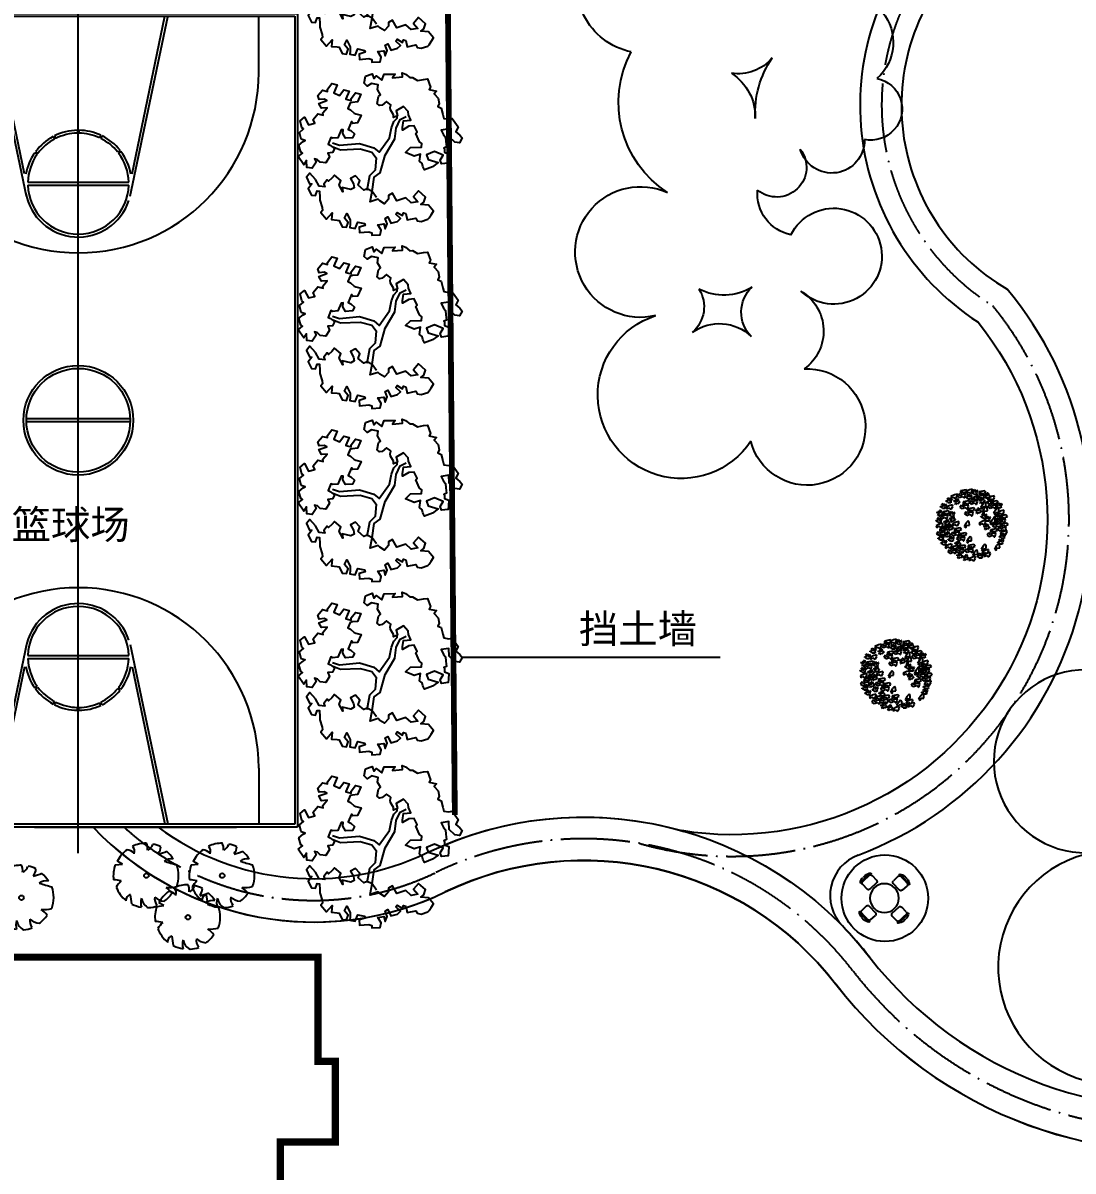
# Model space of a CAD drawing. Extents: x 302512 to 1034855, y -184136 to 410364.
# Drawn here: x 575928 to 612315, y 205646 to 245427 of the extents above; entities that cross this region are included whole.
import ezdxf
from ezdxf.enums import TextEntityAlignment as Align

# ---------------------------------------------------------------- set-up
doc = ezdxf.new("R2010")
doc.units = 0
doc.header["$MEASUREMENT"] = 0
for name, pattern in [('ACAD_ISO04W100', [30.5, 24, -3, 0.5, -3]), ('DASH', [0.35, 0.25, -0.1]), ('DASHED2', [0.375, 0.25, -0.125])]:
    doc.linetypes.add(name, pattern=pattern)
for name, color, linetype in [('DOTE', 1, 'Continuous'), ('F', 5, 'Continuous'), ('LAYER3', 251, 'Continuous'), ('OUTLINE', 7, 'Continuous'), ('PUB_TEXT', 7, 'Continuous'), ('WALL1', 2, 'Continuous'), ('WINDOW', 2, 'Continuous'), ('WZ', 2, 'Continuous'), ('建筑', 2, 'Continuous'), ('树', 80, 'Continuous'), ('环境', 8, 'Continuous'), ('红线', 20, 'Continuous'), ('绿化', 97, 'Continuous'), ('绿地', 3, 'Continuous'), ('铺地', 8, 'Continuous')]:
    doc.layers.add(name, color=color, linetype=linetype)
doc.styles.add('-黑体', font='', dxfattribs={"width": 0.8})
doc.styles.add('2', font='simplex.shx', dxfattribs={"width": 0.7, "height": 1.2})
doc.styles.add('DIM_FONT', font='SIMPLEX.shx', dxfattribs={"width": 0.8})
doc.styles.add('P5', font='', dxfattribs={"width": 0.8, "height": 4})
doc.styles.get('-黑体').set_extended_font_data('黑体')
doc.styles.get('P5').set_extended_font_data('FangSong_GB2312')

# ---------------------------------------------------------------- blocks, each defined once
blk = doc.blocks.new('_F1IRU')
at = {"layer": '绿化'}
for points in [[(-1.765, 0.287), (-1.657, 0.342), (-1.675, 0.366), (-1.689, 0.374), (-1.694, 0.532), (-1.586, 0.586), (-1.539, 0.601), (-1.619, 0.646), (-1.625, 0.804), (-1.517, 0.858), (-1.548, 0.89), (-1.554, 1.048), (-1.446, 1.103), (-1.391, 0.923), (-1.252, 0.926), (-1.265, 1.017), (-1.143, 1.117), (-1.034, 1.064), (-1.027, 1.109), (-0.912, 1.203), (-1.032, 1.219), (-1.067, 1.335), (-0.881, 1.359), (-0.933, 1.4), (-1.042, 1.414), (-1.054, 1.505), (-0.932, 1.605), (-0.824, 1.552), (-0.817, 1.597), (-0.695, 1.697), (-0.586, 1.644), (-0.696, 1.492), (-0.589, 1.409), (-0.467, 1.509), (-0.358, 1.456), (-0.468, 1.304), (-0.468, 1.296), (-0.359, 1.243), (-0.353, 1.287), (-0.231, 1.387), (-0.122, 1.334), (-0.232, 1.182), (-0.34, 1.196), (-0.393, 1.196), (-0.469, 1.09), (-0.417, 1.049), (-0.353, 0.96), (-0.327, 0.937), (-0.218, 0.884), (-0.328, 0.731), (-0.437, 0.746), (-0.456, 0.792), (-0.565, 0.639), (-0.513, 0.598), (-0.449, 0.509), (-0.507, 0.438), (-0.664, 0.459), (-0.699, 0.574), (-0.674, 0.654), (-0.718, 0.658), (-0.827, 0.506), (-0.936, 0.52), (-0.971, 0.545), (-1.065, 0.414), (-1.012, 0.373), (-0.949, 0.284), (-1.007, 0.213), (-1.112, 0.223), (-1.091, 0.133), (-1.202, 0.021), (-1.316, 0.063), (-1.364, 0.131), (-1.425, 0.166), (-1.406, 0.086), (-1.517, -0.025), (-1.631, 0.016), (-1.602, 0.162), (-1.679, 0.084)], [(-0.002, 1.553), (0.059, 1.699), (0.217, 1.721), (0.229, 1.608), (0.295, 1.653), (0.391, 1.536), (0.47, 1.652), (0.707, 1.606), (0.631, 1.538), (0.851, 1.509), (0.863, 1.6), (0.933, 1.555), (1.01, 1.461), (1.067, 1.45), (1.16, 1.363), (1.292, 1.358), (1.384, 1.347), (1.409, 1.157), (1.37, 1.111), (1.519, 1.045), (1.456, 0.995), (1.521, 0.88), (1.514, 0.763), (1.471, 0.705), (1.537, 0.655), (1.542, 0.51), (1.542, 0.421), (1.646, 0.38), (1.722, 0.38), (1.764, 0.287), (1.817, 0.17), (1.738, 0.079), (1.812, -0.011), (1.845, -0.083), (1.765, -0.174), (1.67, -0.14), (1.571, 0.004), (1.606, 0.172), (1.436, 0.182), (1.462, 0.07), (1.462, 0.07), (1.49, 0.01), (1.479, -0.086), (1.479, -0.086), (1.472, -0.203), (1.406, -0.217), (1.419, -0.233), (1.4, -0.307), (1.484, -0.366), (1.454, -0.484), (1.428, -0.56), (1.282, -0.545), (1.269, -0.461), (1.357, -0.365), (1.188, -0.248), (1.004, -0.282), (1.017, -0.39), (1.213, -0.499), (1.074, -0.562), (0.889, -0.591), (0.865, -0.51), (0.866, -0.442), (0.819, -0.383), (0.877, -0.236), (0.734, -0.248), (0.559, -0.129), (0.689, -0.048), (0.926, -0.093), (0.926, -0.093), (0.951, -0.015), (0.91, 0.034), (0.873, 0.232), (0.906, 0.259), (0.871, 0.403), (0.76, 0.418), (0.602, 0.368), (0.612, 0.422), (0.669, 0.559), (0.826, 0.537), (0.802, 0.663), (0.811, 0.736), (0.733, 0.87), (0.56, 0.812), (0.561, 0.699), (0.466, 0.681), (0.479, 0.734), (0.441, 0.857), (0.447, 0.91), (0.468, 0.967), (0.451, 0.987), (0.392, 1.059), (0.287, 1), (0.221, 1.001), (0.182, 1.055), (0.243, 1.201), (0.295, 1.231), (0.257, 1.355), (0.29, 1.457), (0.155, 1.517), (0.052, 1.478)], [(-1.5, -0.284), (-1.592, -0.12), (-1.686, -0.196), (-1.647, -0.349), (-1.603, -0.363), (-1.703, -0.45), (-1.664, -0.603), (-1.576, -0.631), (-1.517, -0.538), (-1.472, -0.552), (-1.491, -0.69), (-1.508, -0.752), (-1.489, -0.922), (-1.498, -0.985), (-1.545, -1.023), (-1.452, -1.193), (-1.452, -1.193), (-1.3, -1.081), (-1.346, -1.223), (-1.227, -1.26), (-1.186, -1.276), (-1.147, -1.429), (-1.059, -1.457), (-1, -1.364), (-1.063, -1.252), (-0.985, -1.164), (-0.946, -1.317), (-0.965, -1.41), (-0.987, -1.478), (-0.875, -1.524), (-0.795, -1.4), (-0.652, -1.466), (-0.648, -1.506), (-0.785, -1.519), (-0.802, -1.634), (-0.598, -1.662), (-0.544, -1.696), (-0.553, -1.75), (-0.372, -1.78), (-0.328, -1.688), (-0.376, -1.553), (-0.376, -1.553), (-0.241, -1.564), (-0.236, -1.678), (-0.172, -1.575), (-0.188, -1.45), (-0.121, -1.432), (-0.09, -1.582), (0.066, -1.574), (0.14, -1.525), (0.065, -1.413), (0.097, -1.377), (0.203, -1.471), (0.234, -1.42), (0.284, -1.444), (0.28, -1.588), (0.471, -1.587), (0.494, -1.651), (0.575, -1.685), (0.727, -1.67), (0.764, -1.646), (0.816, -1.587), (0.884, -1.52), (0.81, -1.368), (0.643, -1.317), (0.719, -1.283), (0.783, -1.181), (0.662, -1.015), (0.523, -1.113), (0.595, -1.245), (0.446, -1.238), (0.357, -1.107), (0.147, -1.129), (0.091, -0.946), (-0.007, -0.975), (-0.026, -1.056), (-0.134, -1.133), (-0.217, -1.05), (-0.248, -1.004), (-0.434, -1.022), (-0.342, -0.807), (-0.434, -0.728), (-0.512, -0.743), (-0.613, -0.611), (-0.554, -0.519), (-0.622, -0.396), (-0.741, -0.427), (-0.707, -0.558), (-0.71, -0.647), (-0.787, -0.67), (-0.964, -0.587), (-0.974, -0.679), (-1.016, -0.517), (-0.957, -0.425), (-1.073, -0.281), (-1.143, -0.337), (-1.228, -0.385), (-1.25, -0.345), (-1.344, -0.422), (-1.332, -0.485), (-1.456, -0.443)]]:
    blk.add_lwpolyline(points, close=True, dxfattribs=at)
for points in [[(-0.963, 0.421), (-0.824, 0.338), (-0.386, 0.282), (-0.096, 0.122), (0, 0), (0.289, 0.263), (0.377, 0.469), (0.456, 0.591), (0.543, 0.648), (0.576, 0.745)], [(-0.272, -0.958), (-0.342, -0.807), (-0.228, -0.516), (-0.079, -0.451), (0.115, -0.092), (0.394, 0.216), (0.473, 0.441), (0.605, 0.601), (0.744, 0.638)], [(-0.99, 0.347), (-0.824, 0.235), (-0.394, 0.159), (-0.158, 0.037), (-0.096, -0.103), (-0.175, -0.366), (-0.324, -0.46), (-0.447, -0.761)]]:
    blk.add_lwpolyline(points, dxfattribs=at)
at = {"style": '2', "width": 0.7, "flags": 9}
for tag in ['YSIZE', 'XSIZE']:
    blk.add_attdef(tag, (0, 0), '', height=1.2, rotation=0.5, dxfattribs=at)
blk = doc.blocks.new('_F10BZJ')
at = {"layer": '铺地', "xscale": 1.0935, "yscale": 1.0935, "zscale": 1.0935}
blk.add_blockref('_F1IRU', (0, 0), dxfattribs=at)
at = {"style": 'DIM_FONT', "width": 0.8, "flags": 9}
for tag in ['YSIZE', 'XSIZE']:
    blk.add_attdef(tag, (0, 0), '', height=0.5, dxfattribs=at)
blk = doc.blocks.new('_F10EZC')
at = {"layer": 'LAYER3', "xscale": 1000, "yscale": 1000, "zscale": 1000, "rotation": 8.124167206954386}
blk.add_blockref('_F10BZJ', (0, 0), dxfattribs=at)
at = {"style": 'P5', "width": 0.8, "flags": 9}
for tag in ['XSIZE', 'YSIZE']:
    blk.add_attdef(tag, (0, 0), '', height=4, rotation=331.3521, dxfattribs=at)
blk = doc.blocks.new('M_J1ILU')
for p, q in [((-12057, 6273), (-14007, 6273)), ((12043, 6273), (13993, 6273)), ((-8545, 1893), (-14007, 3023)), ((-7775, 1822), (-13987, 3121)), ((7760, 1822), (13972, 3121)), ((8530, 1893), (13993, 3023)), ((-8545, -1846), (-14007, -2977)), ((-7775, -1775), (-13987, -3074)), ((7760, -1775), (13972, -3074)), ((8530, -1846), (13993, -2977)), ((-12057, -6227), (-14007, -6227)), ((12043, -6227), (13993, -6227))]:
    blk.add_line(p, q)
for radius in [1900, 1800]:
    blk.add_circle((-7, 23), radius)
for centre, radius, start, end in [((-12057, 23), 6250, 270, 90), ((12043, 23), 6250, 90, 270), ((-8207, 23), 1850, 100.2284, 125.2702), ((-8207, 23), 1750, 91.5918, 125.1632), ((-8207, 23), 1750, 271.5918, 88.4082), ((-8206, 24), 1849, 288.3314, 79.9498), ((8191, 24), 1849, 100.0502, 251.6686), ((8193, 23), 1750, 91.5918, 268.4082), ((8193, 23), 1750, 54.8368, 88.4082), ((8193, 23), 1850, 54.7298, 79.7716), ((-8207, 23), 1850, 126.8189, 151.8608), ((-8207, 23), 1750, 126.828, 151.8481), ((8193, 23), 1750, 28.1519, 53.172), ((8193, 23), 1850, 28.1392, 53.1811), ((-8207, 23), 1850, 153.4095, 179.0817), ((-8207, 23), 1750, 153.3571, 179.0255), ((8193, 23), 1750, 0.9745, 26.6429), ((8193, 23), 1850, 0.9183, 26.5905), ((-8207, 23), 1850, 180.6303, 204.9571), ((-8207, 23), 1750, 180.6576, 204.8155), ((8193, 23), 1750, 335.1845, 359.3424), ((8193, 23), 1850, 335.0429, 359.3697), ((-8207, 23), 1750, 206.4626, 231.3382), ((8193, 23), 1750, 308.6618, 333.5374), ((-8207, 23), 1850, 206.5058, 231.4034), ((8193, 23), 1850, 308.5966, 333.4942), ((-8207, 23), 1850, 232.9522, 259.7716), ((-8207, 23), 1750, 232.9753, 268.4082), ((8193, 23), 1750, 271.5918, 307.0247), ((8193, 23), 1850, 280.2284, 307.0478)]:
    blk.add_arc(centre, radius, start, end)
at = {"layer": 'DOTE'}
blk.add_line((-15007, 23), (14993, 23), dxfattribs=at)
at = {"layer": 'OUTLINE'}
for p, q in [((-14107, 7623), (14093, 7623)), ((-14107, -7577), (-14107, 7623)), ((14093, 7623), (14093, -7577)), ((-14007, 7523), (13993, 7523)), ((-14007, -7477), (-14007, 7523)), ((13993, 7523), (13993, -7477)), ((13993, -7477), (-14007, -7477)), ((14093, -7577), (-14107, -7577))]:
    blk.add_line(p, q, dxfattribs=at)
at = {"layer": 'WALL1'}
for p, q in [((-8257, 1773), (-8257, -1726)), ((-8157, 1773), (-8157, -1726)), ((-57, -1777), (-57, 1821)), ((43, -1777), (43, 1821)), ((8143, 1773), (8143, -1726)), ((8243, 1773), (8243, -1726)), ((-9316, 1504), (-9256, 1424)), ((-9276, 1534), (-9215, 1454)), ((9261, 1534), (9200, 1454)), ((9301, 1504), (9242, 1424)), ((-9862, 852), (-9772, 808)), ((-9839, 896), (-9750, 849)), ((9825, 896), (9736, 849)), ((9847, 852), (9757, 808)), ((-10057, 53), (-9957, 53)), ((-10057, 3), (-9957, 3)), ((10043, 53), (9942, 53)), ((10043, 3), (9943, 3)), ((-9885, -757), (-9796, -711)), ((-9863, -802), (-9774, -756)), ((9848, -802), (9759, -756)), ((9871, -757), (9781, -711)), ((-9362, -1423), (-9301, -1343)), ((-9322, -1453), (-9262, -1373)), ((-9322, -1453), (-9261, -1374)), ((9307, -1453), (9246, -1374)), ((9307, -1453), (9247, -1373)), ((9347, -1423), (9286, -1343))]:
    blk.add_line(p, q, dxfattribs=at)
at = {"width": 0.8, "flags": 9}
for tag in ['XSIZE', 'YSIZE']:
    blk.add_attdef(tag, (0, 0), '', height=0.5, dxfattribs=at)
blk = doc.blocks.new('M_F13')
for p, q in [((-515, 179), (-397, 193)), ((-484, 239), (-484, 239)), ((-397, 193), (-484, 239))]:
    blk.add_line(p, q)
blk.add_circle((-3, 3), 38.2)
for centre, radius, start, end in [((-8, 3), 527, 126.0751, 153.6245), ((-356, 208), 224, 48.5203, 80.5151), ((-8, 3), 532, 89.3321, 114.3856), ((-325, 399), 130, 343.6555, 39.76), ((-175, 449), 193, 352.0775, 26.6128), ((-85, 589), 202, 304.1868, 338.5411), ((-8, 3), 531, 62.8767, 77.7021), ((80, 476), 154, 315.8454, 359.7651), ((-244, 1929), 1632, 285.4397, 290.7099), ((-8, 3), 523, 31.4098, 49.4752), ((412, 44), 234, 83.5323, 121.6544), ((959, 2091), 1965, 250.0865, 256.3451), ((-8, 3), 537, 160.8426, 187.275), ((-8, 3), 534, 340.3307, 19.43), ((-610, -942), 880, 77.3728, 85.4649), ((-5, -500), 587, 134.7782, 147.3315), ((-8, 3), 524, 200.8103, 231.4392), ((358, 465), 656, 266.7455, 282.0146), ((-251, -396), 87.2, 97.741, 188.8107), ((-1350, -519), 1108, 2.9465, 10.9238), ((125, -442), 220, 160.6009, 199.3991), ((100, -357), 178, 186.1912, 248.4952), ((296, -376), 163, 170.6314, 220.6278), ((325, -118), 300, 230.4582, 263.1093), ((-8, 3), 514, 305.394, 326.2464), ((0, -631), 545, 39.6536, 53.993), ((-8, 3), 522, 243.1498, 261.8356), ((-8, 3), 527, 274.7236, 290.3277)]:
    blk.add_arc(centre, radius, start, end)
at = {"width": 0.8, "flags": 9}
for tag, p in [('XSIZE', (-62, 12)), ('YSIZE', (9, 6))]:
    blk.add_attdef(tag, p, '', height=0.2, dxfattribs=at)
blk = doc.blocks.new('M_C26ZLR')
for p, q in [((-238, 923), (222, 923)), ((-233, 856), (-233, 631)), ((-58, 1023), (42, 1023)), ((217, 856), (217, 631)), ((-165, 563), (150, 563)), ((-1039, -58), (-1039, 42)), ((-939, -238), (-939, 222)), ((-872, 217), (-647, 217)), ((-579, -165), (-579, 150)), ((563, 150), (563, -165)), ((856, 217), (631, 217)), ((923, 222), (923, -238)), ((1023, 42), (1023, -58)), ((-872, -233), (-647, -233)), ((856, -233), (631, -233)), ((-233, -872), (-233, -647)), ((150, -579), (-165, -579)), ((217, -872), (217, -647)), ((222, -939), (-238, -939)), ((42, -1039), (-58, -1039))]:
    blk.add_line(p, q)
blk.add_circle((-8, -8), 500)
for centre, radius, start, end in [((-247, 940), 10, 130.7265, 202.67), ((-238, 943), 20, 202.67, 270), ((-48, 708), 316, 91.7651, 130.7265), ((-8, -1754), 2713, 84.8023, 95.1977), ((-165, 856), 67.5, 90, 180), ((32, 708), 316, 49.2735, 88.2349), ((150, 856), 67.5, 0, 90), ((222, 943), 20, 270, 337.33), ((231, 940), 10, 337.33, 49.2735), ((-165, 631), 67.5, 180, 270), ((150, 631), 67.5, 270, 0), ((-724, 32), 316, 139.2735, 178.2349), ((1739, -8), 2713, 174.8023, 185.1977), ((-955, 231), 10, 67.33, 139.2735), ((-959, 222), 20, 0, 67.33), ((-872, 150), 67.5, 90, 180), ((-647, 150), 67.5, 0, 90), ((631, 150), 67.5, 90, 180), ((856, 150), 67.5, 0, 90), ((943, 222), 20, 112.67, 180), ((940, 231), 10, 40.7265, 112.67), ((708, 32), 316, 1.7651, 40.7265), ((-1754, -8), 2713, 354.8023, 5.1977), ((-724, -48), 316, 181.7651, 220.7265), ((-955, -247), 10, 220.7265, 292.67), ((-959, -238), 20, 292.67, 0), ((-872, -165), 67.5, 180, 270), ((-647, -165), 67.5, 270, 0), ((631, -165), 67.5, 180, 270), ((856, -165), 67.5, 270, 0), ((943, -238), 20, 180, 247.33), ((940, -247), 10, 247.33, 319.2735), ((708, -48), 316, 319.2735, 358.2349), ((-165, -647), 67.5, 90, 180), ((150, -647), 67.5, 0, 90), ((-247, -955), 10, 157.33, 229.2735), ((-238, -959), 20, 90, 157.33), ((-48, -724), 316, 229.2735, 268.2349), ((-8, 1739), 2713, 264.8023, 275.1977), ((-165, -872), 67.5, 180, 270), ((32, -724), 316, 271.7651, 310.7265), ((150, -872), 67.5, 270, 0), ((222, -959), 20, 22.67, 90), ((231, -955), 10, 310.7265, 22.67)]:
    blk.add_arc(centre, radius, start, end)
at = {"width": 0.8, "flags": 9}
for tag in ['XSIZE', 'YSIZE']:
    blk.add_attdef(tag, (0, 0), '', height=0.5, dxfattribs=at)
blk = doc.blocks.new('BRANCHO2', base_point=(16.83, 36.07))
for p, q in [((16.783, 36.097), (16.824, 36.101)), ((16.786, 36.072), (16.783, 36.097)), ((16.824, 36.041), (16.786, 36.072)), ((16.824, 36.101), (16.887, 36.094)), ((16.853, 36.073), (16.824, 36.041)), ((16.889, 36.062), (16.853, 36.073)), ((16.887, 36.094), (16.889, 36.062))]:
    blk.add_line(p, q)
blk = doc.blocks.new('BRANCHO3', base_point=(16.71, 35.96))
for p, q in [((16.69, 36.035), (16.67, 36.026)), ((16.67, 36.026), (16.687, 36.001)), ((16.687, 36.001), (16.701, 35.992)), ((16.696, 36.032), (16.69, 36.035)), ((16.693, 36.016), (16.696, 36.032)), ((16.71, 36.016), (16.693, 36.016)), ((16.73, 36.029), (16.71, 36.016)), ((16.724, 35.998), (16.739, 36.023)), ((16.739, 35.989), (16.724, 35.998)), ((16.739, 36.023), (16.73, 36.029)), ((16.655, 35.995), (16.655, 35.979)), ((16.684, 35.989), (16.655, 35.995)), ((16.655, 35.979), (16.681, 35.973)), ((16.681, 35.973), (16.693, 35.97)), ((16.701, 35.992), (16.684, 35.989)), ((16.693, 35.97), (16.707, 35.955)), ((16.707, 35.955), (16.713, 35.955)), ((16.713, 35.955), (16.724, 35.97)), ((16.724, 35.97), (16.739, 35.989))]:
    blk.add_line(p, q)
blk = doc.blocks.new('BRANCHO1', base_point=(16.66, 36.12))
for p, q in [((16.573, 36.15), (16.636, 36.208)), ((16.671, 36.184), (16.619, 36.168)), ((16.636, 36.208), (16.671, 36.184)), ((16.702, 36.168), (16.691, 36.202)), ((16.691, 36.202), (16.731, 36.202)), ((16.731, 36.202), (16.728, 36.162)), ((16.582, 36.116), (16.573, 36.15)), ((16.599, 36.131), (16.582, 36.116)), ((16.622, 36.134), (16.599, 36.131)), ((16.619, 36.168), (16.645, 36.134)), ((16.642, 36.107), (16.622, 36.134)), ((16.685, 36.094), (16.642, 36.107)), ((16.645, 36.134), (16.662, 36.153)), ((16.662, 36.153), (16.702, 36.168)), ((16.688, 36.101), (16.685, 36.094)), ((16.728, 36.162), (16.688, 36.137)), ((16.688, 36.137), (16.688, 36.101))]:
    blk.add_line(p, q)
blk = doc.blocks.new('M_F14')
at = {"xscale": 896.4705882352939, "yscale": 896.4705882352939, "zscale": 896.4705882352939}
for name, p, rotation in [('BRANCHO2', (-173, 433), 33.69006752598449), ('BRANCHO3', (114, 433), 315.0000000000102), ('BRANCHO2', (-352, 309), 33.69006752598449), ('BRANCHO3', (-153, 340), 315.0000000000102), ('BRANCHO2', (-17, 395), 33.69006752598449), ('BRANCHO3', (78, 245), 315.0000000000102), ('BRANCHO3', (159, 280), 315.0000000000102), ('BRANCHO3', (222, 245), 315.0000000000102), ('BRANCHO2', (266, 352), 33.69006752598449), ('BRANCHO2', (114, 191), 33.69006752598449), ('BRANCHO3', (186, 200), 315.0000000000102), ('BRANCHO3', (284, 173), 315.0000000000102), ('BRANCHO2', (-457, 11), 33.69006752598449), ('BRANCHO3', (-466, 56), 315.0000000000102), ('BRANCHO3', (-370, 74), 315.0000000000102), ('BRANCHO3', (-227, 29), 315.0000000000102), ('BRANCHO3', (302, -15), 315.0000000000102), ('BRANCHO2', (419, 83), 33.69006752598449), ('BRANCHO2', (-115, -97), 33.69006752598449), ('BRANCHO3', (-119, -195), 315.0000000000102), ('BRANCHO3', (390, -217), 315.0000000000102), ('BRANCHO3', (419, -135), 315.0000000000102), ('BRANCHO2', (-379, -213), 33.69006752598449), ('BRANCHO2', (177, -365), 33.69006752598449), ('BRANCHO2', (364, -279), 33.69006752598449), ('BRANCHO2', (-182, -410), 33.69006752598449), ('BRANCHO2', (195, -410), 33.69006752598449)]:
    blk.add_blockref(name, p, dxfattribs=dict(at, rotation=rotation))
for name, p in [('BRANCHO3', (-74, 431)), ('BRANCHO3', (33, 446)), ('BRANCHO1', (-263, 340)), ('BRANCHO3', (51, 289)), ('BRANCHO1', (114, 361)), ('BRANCHO3', (222, 381)), ('BRANCHO1', (321, 254)), ('BRANCHO1', (-406, 128)), ('BRANCHO3', (-379, 218)), ('BRANCHO1', (-289, 155)), ('BRANCHO3', (-280, 245)), ('BRANCHO1', (-164, 218)), ('BRANCHO1', (-128, 110)), ('BRANCHO1', (204, 92)), ('BRANCHO3', (329, 92)), ('BRANCHO3', (399, 214)), ('BRANCHO3', (428, 144)), ('BRANCHO3', (-397, -24)), ('BRANCHO2', (-316, 38)), ('BRANCHO2', (-280, -15)), ('BRANCHO2', (24, 65)), ('BRANCHO1', (213, -6)), ('BRANCHO1', (426, -18)), ('BRANCHO3', (-433, -159)), ('BRANCHO1', (-397, -87)), ('BRANCHO2', (-361, -150)), ('BRANCHO3', (-191, -78)), ('BRANCHO3', (-191, -141)), ('BRANCHO2', (177, -87)), ('BRANCHO1', (275, -195)), ('BRANCHO1', (356, -96)), ('BRANCHO1', (-316, -305)), ('BRANCHO3', (-292, -226)), ('BRANCHO1', (-232, -381)), ('BRANCHO1', (-227, -293)), ('BRANCHO2', (-218, -195)), ('BRANCHO1', (-83, -311)), ('BRANCHO2', (141, -311)), ('BRANCHO3', (275, -365)), ('BRANCHO2', (275, -266)), ('BRANCHO3', (-122, -446)), ('BRANCHO3', (-47, -473)), ('BRANCHO2', (24, -455))]:
    blk.add_blockref(name, p, dxfattribs=at)
at = {"width": 0.8, "flags": 9}
for tag, p in [('XSIZE', (-3, 3)), ('YSIZE', (-3, 0))]:
    blk.add_attdef(tag, p, '', height=0.2, dxfattribs=at)
blk = doc.blocks.new('A$C236B410B')
at = {"layer": '树'}
for centre, radius, start, end in [((21959, 16776), 2731, 342.2504, 87.239), ((24487, 11612), 4332, 3.6917, 89.036), ((31444, 11671), 2643, 317.5919, 175.2305), ((21667, 12591), 1775, 280.5998, 340.1586), ((25446, 12121), 2113, 183.5846, 242.3643), ((22345, 6893), 3970, 57.7178, 95.0799), ((35693, 7415), 3376, 274.3778, 132.8783), ((20001, 8554), 1923, 111.6586, 289.7991), ((29450, 8928), 2150, 298.6966, 358.6992), ((32796, 9541), 1367, 208.9273, 289.608), ((25769, 8530), 1201, 203.1035, 10.9811), ((26265, 7217), 1686, 342.1696, 66.0727), ((23730, 7120), 1324, 239.2777, 45.1095), ((34028, 6577), 1846, 114.7546, 195.0444), ((30901, 5706), 1401, 16.2531, 107.368), ((21850, 6354), 1260, 161.9132, 342.8017), ((27782, 4762), 1941, 87.3936, 14.2438), ((31547, 5295), 1885, 181.6813, 295.1149), ((34338, 2334), 2353, 147.7918, 46.7367)]:
    blk.add_arc(centre, radius, start, end, dxfattribs=at)

msp = doc.modelspace()

# ---------------------------------------------------------------- hatches: boundary and pattern name
at = {"layer": '环境', "ltscale": 100}
h = msp.add_hatch(dxfattribs=at)
h.set_pattern_fill('HONEY', color=256, scale=3000, style=0)
h.set_pattern_definition([(0, (-609984.1, -119640.78), (562.5, 324.759525), [375, -750]), (120, (-609984.1, -119640.78), (-562.5, 324.75953), [375, -750]), (60, (-609984.1, -119640.78), (1e-06, 649.51905), [-750, 375])])
edge = h.paths.add_edge_path()
edge.add_arc((562249, 272766), 7500, 246.4218, 293.5782)
edge.add_line((565249, 265892), (565249, 213780))
edge.add_arc((309718, 235108), 256420, 352.07481, 355.22888, ccw=False)
edge.add_arc((559250, 192001), 8932, 60.2064, 100.1984)
edge.add_arc((388102, 227754), 171697, 350.96543, 355.41303)
edge.add_line((559249, 214023), (559249, 265892))
edge = h.paths.add_edge_path()
edge.add_arc((582482, 4293), 31665, 92.4113, 103.2776, ccw=False)
edge.add_arc((302225, -12260), 283056, 9.8022, 24.78776)
edge.add_arc((633514, 144869), 83671, 157.14202, 207.36096, ccw=False)
edge.add_arc((557018, 186191), 8841, 226.0357, 266.0734, ccw=False)
edge.add_arc((633078, 145012), 89267, 157.04434, 206.23192)
edge.add_arc((304570, -11473), 274619, 9.76646, 25.22338, ccw=False)

# ---------------------------------------------------------------- linework, layer by layer
for p, q in [((600085, 223444), (591142, 223444)), ((576328, 217560), (583332, 217560))]:
    msp.add_line(p, q)
at = {"linetype": 'DASHED2', "ltscale": 3000}
msp.add_lwpolyline([(590510, 262749, 200, 200, 0), (590893, 217986, 200, 200, 0)], format="xyseb", dxfattribs=at)
at = {"layer": 'F'}
for points in [[(578931, 217005, 0.305557), (590563, 215316, -0.353848), (604090, 212127, 1.114129), (625532, 232795, -0.295607), (622058, 244023, -0.430193), (637927, 252423, 0.701427), (650062, 274631, -0.171375), (648330, 285262, 1.716353), (629656, 278705, -1.074485), (623080, 272179, 0.539314), (605196, 269872, -0.560727), (598725, 269253, 0.231476), (592492, 272433, -0.309294), (587339, 276086, 0.29337), (575982, 282014, 0.29337)], [(580614, 217560, 0.279253), (589912, 216667, -0.353851), (605276, 213046, 1.114128), (624570, 231644, -0.295551), (620613, 244428, -0.427201), (638277, 253888, 0.702559), (648831, 273756, -0.17394), (646854, 285528, 1.716353), (630643, 279835, -1.074485), (621943, 271201, 0.539314), (606544, 269215, -0.005994), (606487, 269102, -0.005994)], [(602141, 266255, -0.655413), (607880, 249221, 0.493134), (609029, 235059, -0.686394), (598754, 217441, -0.730701)], [(580614, 217560, 0.279253), (589912, 216667, -0.184471), (598835, 217417)]]:
    msp.add_lwpolyline(points, format="xyb", dxfattribs=at)
for centre, radius, start, end in [((613726, 242565), 7358, 131.1199, 239.882), ((600498, 228229), 12429, 290.5798, 39.8927), ((615930, 221300), 14977, 217.7667, 50.1268), ((615930, 221300), 13477, 217.7667, 50.1268), ((586000, 224788), 10514, 223.4315, 295.7199), ((595356, 205361), 11048, 37.7644, 115.7093), ((605394, 215189), 1500, 110.5798, 224.3955), ((595356, 205361), 12548, 37.7646, 44.3955)]:
    msp.add_arc(centre, radius, start, end, dxfattribs=at)
at = {"layer": 'WINDOW', "linetype": 'DASH', "ltscale": 5}
msp.add_lwpolyline([(567150, 213055, 250, 250, 0), (586150, 213055, 250, 250, 0), (586150, 209445, 250, 250, 0), (586750, 209445, 250, 250, 0), (586750, 206655, 250, 250, 0), (584850, 206655, 250, 250, 0), (584850, 202505, 250, 250, 0), (581956, 202478, 250, 250, 0), (581950, 203055, 250, 250, 0), (571350, 203055, 250, 250, 0), (571350, 202575, 250, 250, 0), (568450, 202575, 250, 250, 0), (568450, 206655, 250, 250, 0), (566530, 206655, 250, 250, 0), (566533, 209445, 250, 250, 0), (567150, 209445, 250, 250, 0)], format="xyseb", close=True, dxfattribs=at)
at = {"layer": '建筑', "linetype": 'ByBlock'}
msp.add_circle((605795, 215098), 1500, dxfattribs=at)
at = {"layer": '树'}
for centre, radius, start, end in [((612740, 219844), 3171, 57.9398, 275.5785), ((613772, 212701), 4052, 100.292, 318.7925)]:
    msp.add_arc(centre, radius, start, end, dxfattribs=at)
at = {"layer": '红线', "linetype": 'ACAD_ISO04W100', "ltscale": 100}
for points in [[(579435, 217560, 0.305559), (590237, 215991, -0.35385), (604683, 212587, 1.114129), (625051, 232219, -0.295577), (621336, 244225, -0.428653), (638104, 253155, 0.701968), (649445, 274195, -0.172681), (647592, 285395, 1.716353), (630150, 279270, -1.074485), (622512, 271690, 0.539314), (605870, 269544, -0.560727), (598125, 268803, 0.231474), (592480, 271684, -0.306493), (586659, 275765, 0.291929), (576049, 281267)], [(602205, 267002, -0.655413), (608383, 248665, 0.49758), (609535, 235627, -0.734865), (597290, 217000)]]:
    msp.add_lwpolyline(points, format="xyb", dxfattribs=at)

# ---------------------------------------------------------------- block references
at = {"extrusion": (0, 0, -1), "xscale": 0.8567999999999998, "yscale": 0.8567999999999998, "zscale": -0.8567999999999999, "rotation": 299.1668530235058}
msp.add_blockref('A$C236B410B', (-619190, 256142), dxfattribs=at)
at = {"layer": 'PUB_TEXT', "linetype": 'ByBlock', "extrusion": (0, 0, -1), "zscale": -1, "rotation": 316.8977224827956}
msp.add_blockref('M_C26ZLR', (-605767, 215104), dxfattribs=at)
at = {"layer": '树', "extrusion": (0, 0, -1), "xscale": 2.5272, "yscale": 2.5272, "zscale": -2.5272, "rotation": 306.8296497984323}
for p in [(-608832, 228005), (-606201, 222802)]:
    msp.add_blockref('M_F14', p, dxfattribs=at)
at = {"layer": '树', "xscale": 2.111687884800001, "yscale": 2.111687884800001, "zscale": 2.111687884800001}
for p in [(580210, 215875), (582841, 215875), (575883, 215112), (581653, 214434)]:
    msp.add_blockref('M_F13', p, dxfattribs=at)
at = {"layer": '绿化', "rotation": 89.9999999996853}
msp.add_blockref('M_J1ILU', (577869, 231667), dxfattribs=at)
at = {"layer": '绿地', "xscale": 1.44, "yscale": 1.44, "zscale": 1.44, "rotation": 4.248435238497092}
for p in [(588277, 246949), (588277, 240949), (588277, 234949), (588277, 228949), (588277, 222949), (588277, 216949)]:
    msp.add_blockref('_F10EZC', p, dxfattribs=at)

# ---------------------------------------------------------------- texts
at = {"layer": 'WZ', "style": '-黑体'}
for s, p in [('篮球场', (577582, 228067)), ('挡土墙', (597242, 224454))]:
    msp.add_text(s, height=1000, dxfattribs=at).set_placement(p, align=Align.MIDDLE)

doc.saveas('drawing.dxf')
